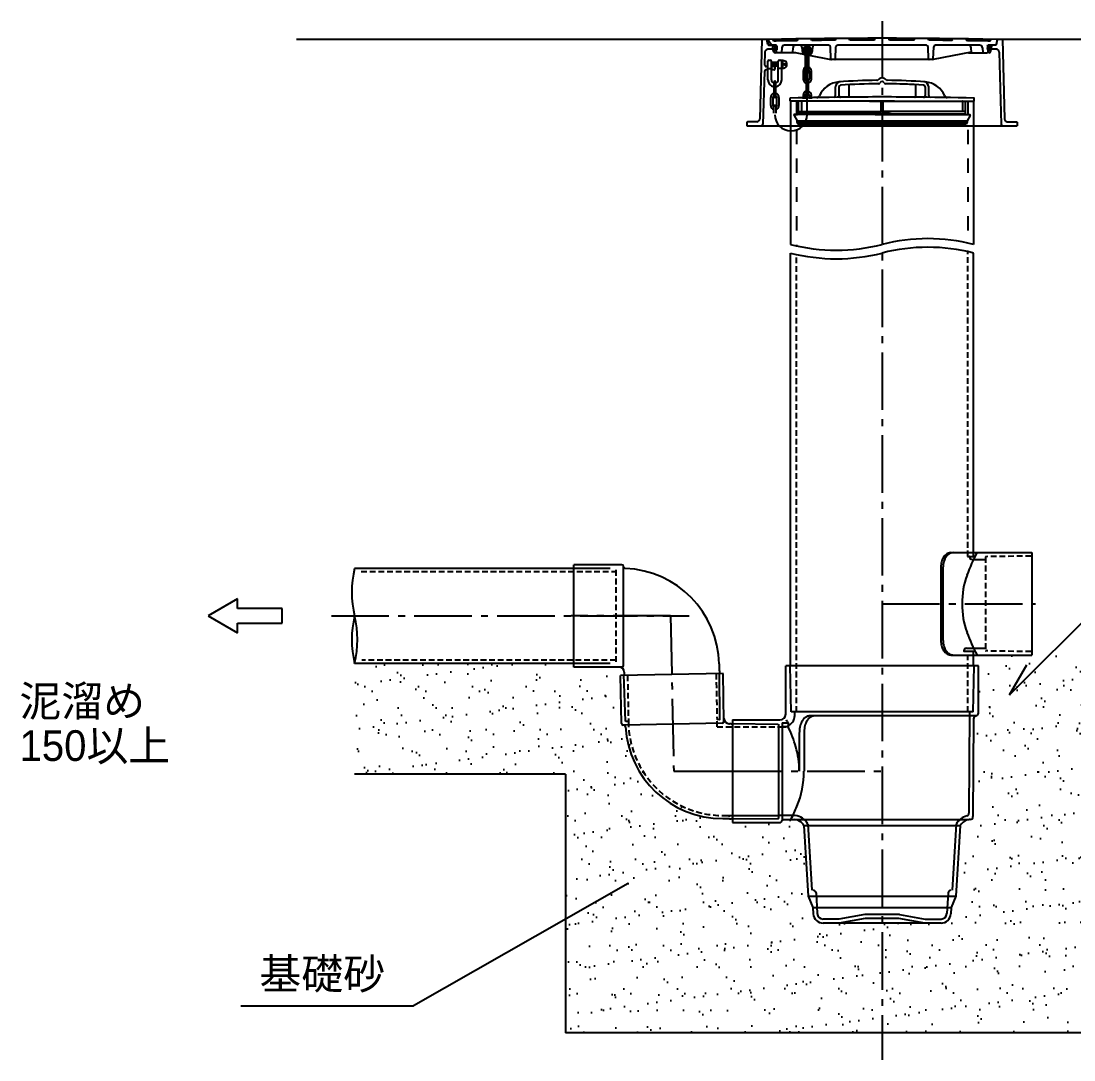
# Model space of a CAD drawing. Extents: x 443 to 1217, y -1921 to -677.
# Drawn here: x 953.3 to 1044.8, y -1742.7 to -1652.5 of the extents above; entities that cross this region are included whole.
import ezdxf
from ezdxf.enums import TextEntityAlignment as Align

# ---------------------------------------------------------------- set-up
doc = ezdxf.new("R2010")
doc.units = 0
doc.header["$MEASUREMENT"] = 0
for name, pattern in [('CENTER', [12.2, 5, -0.8, 0.6, -0.8, 5]), ('DASHED', [0.75, 0.5, -0.25]), ('DASHED1', [2.5, 1.25, -1.25])]:
    doc.linetypes.add(name, pattern=pattern)
for name, color, linetype in [('91引出線、表', 7, 'CONTINUOUS'), ('92設備記述', 3, 'CONTINUOUS'), ('cslayer', 7, 'CONTINUOUS'), ('CSLAYER241', 7, 'CONTINUOUS')]:
    doc.layers.add(name, color=color, linetype=linetype)
doc.styles.add('ｽﾀｲﾙ2', font='MS PGothic.ttf')

msp = doc.modelspace()

# ---------------------------------------------------------------- hatches: boundary and pattern name
at = {"layer": 'cslayer'}
h = msp.add_hatch(dxfattribs=at)
h.set_pattern_fill('AR-SAND', color=256, scale=1.5, style=0)
h.set_pattern_definition([(37.5, (3811.674, -5271.846), (-0.09449, 2.8902357), [0, -2.28, 0, -2.55, 0, -2.4375]), (7.5, (3811.674, -5271.846), (2.654665, 4.233219), [0, -1.23, 0, -2.055, 0, -0.7875]), (327.5, (3809.829, -5271.846), (4.6712128, 0.0084886), [0, -0.75, 0, -2.7, 0, -3.525]), (317.5, (3809.829, -5271.846), (4.50919, 1.3165133), [0, -0.375, 0, -1.77, 0, -2.025])])
h.paths.add_polyline_path([(1048.152, -1717.903), (1073.985, -1717.903), (1073.985, -1707.553), (1036.402, -1707.553), (1036.402, -1708.5), (1036.527, -1708.5), (1036.527, -1712.6, -0.267949), (1036.402, -1712.817), (1036.402, -1722.466), (1034.915, -1722.864), (1034.915, -1730.619), (1033.863, -1730.619, -0.191061), (1033.28, -1730.85), (1028.152, -1730.85), (1028.152, -1740.403), (1048.152, -1740.403)])
h.paths.add_polyline_path([(1028.152, -1740.403), (1028.152, -1730.85), (1023.023, -1730.85, -0.396665), (1022.174, -1730.051), (1022.141, -1729.5), (1021.73, -1728.5), (1021.357, -1722.357, 0.211654), (1020.576, -1721.85), (1019.567, -1721.85, 0.414214), (1019.467, -1721.95, -0.414214), (1019.317, -1722.1), (1015.152, -1722.1), (1015.152, -1721.5), (1014.314, -1721.5, -0.401968), (1006.121, -1713.644), (1005.701, -1713.653), (1005.669, -1713.653, -0.414365), (1005.516, -1713.507), (1005.431, -1709.342), (1005.729, -1709.336), (1005.726, -1709.236), (1005.734, -1709.236), (1005.731, -1709.086), (1005.751, -1709.086), (1005.75, -1709.044, 0.408189), (1005.301, -1708.603), (1001.377, -1708.603), (1001.377, -1708.278), (982.318, -1708.278), (982.318, -1717.903), (1000.652, -1717.903), (1000.652, -1740.403)])

# ---------------------------------------------------------------- linework, layer by layer
at = {"layer": '91引出線、表'}
for p, q in [((1039.238, -1711.003), (1060.451, -1689.79)), ((1039.238, -1711.003), (1040.738, -1708.405)), ((1006.081, -1727.416), (987.425, -1738.051)), ((972.425, -1738.051), (987.425, -1738.051))]:
    msp.add_line(p, q, dxfattribs=at)
at = {"layer": 'cslayer', "color": 8, "linetype": 'CENTER'}
for p, q in [((1028.152, -1652.454), (1028.152, -1742.747)), ((1028.152, -1703.103), (1041.495, -1703.103)), ((980.307, -1704.153), (1011.376, -1704.153)), ((1009.777, -1704.153), (1001.141, -1704.153)), ((1009.777, -1704.153), (1010.052, -1717.65)), ((1010.052, -1717.65), (1019.461, -1717.65)), ((1014.446, -1717.65), (1028.152, -1717.65))]:
    msp.add_line(p, q, dxfattribs=at)
at = {"layer": 'cslayer', "color": 7, "linetype": 'Continuous'}
for p, q in [((1017.702, -1654.053), (977.281, -1654.053)), ((1077.668, -1654.053), (1038.602, -1654.053)), ((1020.202, -1659.403), (1020.202, -1671.865)), ((1036.102, -1659.403), (1036.102, -1671.865)), ((1004.516, -1700.028), (982.318, -1700.028)), ((1004.516, -1708.278), (982.318, -1708.278)), ((1000.652, -1717.903), (982.318, -1717.903)), ((1000.652, -1717.903), (1000.652, -1740.403)), ((1048.152, -1740.403), (1000.652, -1740.403))]:
    msp.add_line(p, q, dxfattribs=at)
at = {"layer": 'cslayer', "color": 8, "linetype": 'Continuous'}
for p, q in [((1024.102, -1658.931), (1024.102, -1658.184)), ((1024.402, -1658.184), (1024.402, -1658.924)), ((1025.252, -1658.035), (1025.252, -1659.016)), ((1031.052, -1658.035), (1031.052, -1659.016)), ((1031.902, -1658.184), (1031.902, -1658.924)), ((1032.202, -1658.931), (1032.202, -1658.184)), ((1020.152, -1659.378), (1020.152, -1659.178)), ((1029.239, -1659.403), (1020.177, -1659.403)), ((1020.902, -1660.528), (1020.902, -1659.403)), ((1021.152, -1659.428), (1021.152, -1660.278)), ((1027.064, -1659.403), (1036.127, -1659.403)), ((1028.077, -1660.253), (1028.077, -1659.453)), ((1028.227, -1659.453), (1028.227, -1660.253)), ((1035.152, -1659.428), (1035.152, -1660.278)), ((1035.402, -1660.528), (1035.402, -1659.403)), ((1036.152, -1659.378), (1036.152, -1659.178)), ((1020.927, -1660.303), (1028.027, -1660.303)), ((1028.277, -1660.303), (1028.938, -1660.303)), ((1035.377, -1660.303), (1028.277, -1660.303)), ((1020.508, -1660.675), (1020.762, -1661.116)), ((1028.76, -1660.566), (1020.529, -1660.566)), ((1028.261, -1661.153), (1020.752, -1661.153)), ((1020.752, -1661.153), (1020.752, -1661.253)), ((1020.752, -1661.253), (1020.838, -1661.403)), ((1020.752, -1661.253), (1028.152, -1661.253)), ((1020.805, -1661.141), (1028.278, -1661.141)), ((1020.838, -1661.403), (1035.465, -1661.403)), ((1035.465, -1661.403), (1020.838, -1661.403)), ((1028.789, -1660.528), (1020.902, -1660.528)), ((1020.902, -1660.528), (1020.927, -1660.553)), ((1020.927, -1660.553), (1028.772, -1660.553)), ((1027.514, -1660.528), (1035.402, -1660.528)), ((1035.377, -1660.553), (1027.532, -1660.553)), ((1027.543, -1660.566), (1035.774, -1660.566)), ((1035.498, -1661.141), (1028.025, -1661.141)), ((1028.042, -1661.153), (1035.552, -1661.153)), ((1035.552, -1661.253), (1028.152, -1661.253)), ((1035.402, -1660.528), (1035.377, -1660.553)), ((1035.552, -1661.253), (1035.465, -1661.403)), ((1035.795, -1660.675), (1035.541, -1661.116)), ((1035.552, -1661.153), (1035.552, -1661.253))]:
    msp.add_line(p, q, dxfattribs=at)
at = {"layer": 'cslayer', "color": 7, "linetype": 'DASHED1'}
for p, q in [((1020.702, -1659.403), (1020.702, -1671.985)), ((1035.602, -1659.403), (1035.602, -1671.746))]:
    msp.add_line(p, q, dxfattribs=at)
at = {"layer": 'cslayer'}
for p, q in [((1020.202, -1708.5), (1020.202, -1672.614)), ((1036.102, -1698.703), (1036.102, -1672.614)), ((1033.643, -1698.879), (1033.581, -1698.946)), ((1033.709, -1698.821), (1033.643, -1698.879)), ((1033.778, -1698.77), (1033.709, -1698.821)), ((1033.837, -1698.879), (1033.775, -1698.946)), ((1033.85, -1698.729), (1033.778, -1698.77)), ((1033.903, -1698.821), (1033.837, -1698.879)), ((1033.924, -1698.696), (1033.85, -1698.729)), ((1033.972, -1698.77), (1033.903, -1698.821)), ((1034.001, -1698.672), (1033.924, -1698.696)), ((1034.044, -1698.729), (1033.972, -1698.77)), ((1034.078, -1698.658), (1034.001, -1698.672)), ((1034.119, -1698.696), (1034.044, -1698.729)), ((1034.156, -1698.653), (1034.078, -1698.658)), ((1034.195, -1698.672), (1034.119, -1698.696)), ((1034.156, -1698.653), (1041.152, -1698.653)), ((1034.273, -1698.658), (1034.195, -1698.672)), ((1034.351, -1698.653), (1034.273, -1698.658)), ((1036.102, -1698.953), (1036.102, -1698.653)), ((1041.152, -1698.901), (1041.102, -1698.952)), ((1041.152, -1698.653), (1041.152, -1707.553)), ((1001.377, -1708.603), (1001.377, -1699.703)), ((1005.542, -1699.703), (1001.377, -1699.703)), ((1033.265, -1699.794), (1033.262, -1699.903)), ((1033.275, -1699.686), (1033.265, -1699.794)), ((1033.292, -1699.58), (1033.275, -1699.686)), ((1033.316, -1699.476), (1033.292, -1699.58)), ((1033.346, -1699.375), (1033.316, -1699.476)), ((1033.382, -1699.278), (1033.346, -1699.375)), ((1033.423, -1699.186), (1033.382, -1699.278)), ((1033.471, -1699.1), (1033.423, -1699.186)), ((1033.458, -1699.794), (1033.455, -1699.903)), ((1033.468, -1699.686), (1033.458, -1699.794)), ((1033.485, -1699.58), (1033.468, -1699.686)), ((1033.524, -1699.019), (1033.471, -1699.1)), ((1033.509, -1699.476), (1033.485, -1699.58)), ((1033.539, -1699.375), (1033.509, -1699.476)), ((1033.581, -1698.946), (1033.524, -1699.019)), ((1033.575, -1699.278), (1033.539, -1699.375)), ((1033.617, -1699.186), (1033.575, -1699.278)), ((1033.664, -1699.1), (1033.617, -1699.186)), ((1033.717, -1699.019), (1033.664, -1699.1)), ((1033.775, -1698.946), (1033.717, -1699.019)), ((1035.577, -1698.978), (1036.077, -1698.978)), ((1035.771, -1698.978), (1036.077, -1698.978)), ((1035.996, -1699.253), (1037.127, -1699.253)), ((1005.692, -1699.884), (1005.692, -1699.853)), ((1005.692, -1708.453), (1005.692, -1699.884)), ((1033.262, -1699.903), (1033.262, -1706.303)), ((1033.455, -1706.303), (1033.455, -1699.903)), ((972.155, -1702.668), (969.584, -1704.153)), ((972.155, -1703.51), (972.155, -1702.668)), ((969.584, -1704.153), (972.155, -1705.637)), ((976.012, -1703.51), (972.155, -1703.51)), ((976.012, -1704.796), (976.012, -1703.51)), ((972.155, -1705.637), (972.155, -1704.796)), ((972.155, -1704.796), (976.012, -1704.796)), ((1033.262, -1706.303), (1033.265, -1706.412)), ((1033.265, -1706.412), (1033.275, -1706.52)), ((1033.275, -1706.52), (1033.292, -1706.627)), ((1033.292, -1706.627), (1033.316, -1706.731)), ((1033.316, -1706.731), (1033.346, -1706.832)), ((1033.346, -1706.832), (1033.382, -1706.928)), ((1033.382, -1706.928), (1033.423, -1707.02)), ((1033.423, -1707.02), (1033.471, -1707.107)), ((1033.455, -1706.303), (1033.458, -1706.412)), ((1033.458, -1706.412), (1033.468, -1706.52)), ((1033.468, -1706.52), (1033.485, -1706.627)), ((1033.471, -1707.107), (1033.524, -1707.187)), ((1033.485, -1706.627), (1033.509, -1706.731)), ((1033.509, -1706.731), (1033.539, -1706.832)), ((1033.539, -1706.832), (1033.575, -1706.928)), ((1033.575, -1706.928), (1033.617, -1707.02)), ((1033.617, -1707.02), (1033.664, -1707.107)), ((1033.664, -1707.107), (1033.717, -1707.187)), ((1035.502, -1706.953), (1037.127, -1706.953)), ((1033.524, -1707.187), (1033.581, -1707.261)), ((1033.581, -1707.261), (1033.643, -1707.327)), ((1033.643, -1707.327), (1033.709, -1707.386)), ((1033.709, -1707.386), (1033.778, -1707.436)), ((1033.717, -1707.187), (1033.775, -1707.261)), ((1033.775, -1707.261), (1033.837, -1707.327)), ((1033.778, -1707.436), (1033.85, -1707.478)), ((1033.837, -1707.327), (1033.903, -1707.386)), ((1033.85, -1707.478), (1033.924, -1707.511)), ((1033.903, -1707.386), (1033.972, -1707.436)), ((1033.924, -1707.511), (1034.001, -1707.534)), ((1033.972, -1707.436), (1034.044, -1707.478)), ((1034.001, -1707.534), (1034.078, -1707.549)), ((1034.044, -1707.478), (1034.119, -1707.511)), ((1034.078, -1707.549), (1034.156, -1707.553)), ((1034.119, -1707.511), (1034.195, -1707.534)), ((1034.156, -1707.553), (1041.152, -1707.553)), ((1034.195, -1707.534), (1034.273, -1707.549)), ((1034.273, -1707.549), (1034.351, -1707.553)), ((1035.277, -1707.228), (1036.077, -1707.228)), ((1036.102, -1707.553), (1036.102, -1707.253)), ((1036.102, -1708.5), (1036.102, -1707.553)), ((1041.152, -1707.306), (1041.102, -1707.255)), ((1005.545, -1708.603), (1001.377, -1708.603)), ((1013.988, -1708.33), (1014, -1708.918)), ((1014.02, -1708.917), (1014, -1708.918)), ((1014.02, -1708.917), (1014.023, -1709.067)), ((1036.527, -1708.5), (1019.777, -1708.5)), ((1019.777, -1712.7), (1019.777, -1708.5)), ((1020.247, -1712.5), (1020.157, -1708.5)), ((1036.057, -1712.5), (1036.147, -1708.5)), ((1036.527, -1712.6), (1036.527, -1708.5)), ((1014.33, -1709.161), (1005.431, -1709.342)), ((1005.516, -1713.507), (1005.431, -1709.342)), ((1005.726, -1709.236), (1005.754, -1709.236)), ((1005.865, -1713.31), (1005.726, -1709.236)), ((1005.731, -1709.086), (1005.751, -1709.086)), ((1005.731, -1709.086), (1005.734, -1709.236)), ((1005.75, -1709.044), (1005.751, -1709.086)), ((1014.023, -1709.067), (1014.003, -1709.068)), ((1014.058, -1713.143), (1014.033, -1709.217)), ((1014.415, -1713.328), (1014.33, -1709.161)), ((1036.057, -1712.5), (1020.247, -1712.5)), ((1020.552, -1712.5), (1020.554, -1712.885)), ((1035.752, -1712.5), (1035.703, -1721.298)), ((1014.268, -1713.478), (1005.701, -1713.653)), ((1005.888, -1713.334), (1005.837, -1713.285)), ((1006.114, -1713.329), (1005.89, -1713.334)), ((1014.034, -1713.168), (1013.811, -1713.173)), ((1014.859, -1713.525), (1014.902, -1713.525)), ((1014.902, -1713.505), (1014.902, -1713.525)), ((1014.902, -1713.505), (1015.052, -1713.505)), ((1015.052, -1713.505), (1015.052, -1713.525)), ((1015.052, -1713.525), (1015.152, -1713.525)), ((1015.152, -1713.2), (1015.152, -1722.1)), ((1015.152, -1713.2), (1019.277, -1713.2)), ((1015.152, -1713.498), (1019.127, -1713.552)), ((1015.152, -1713.525), (1015.152, -1721.775)), ((1019.467, -1713.461), (1019.467, -1721.95)), ((1019.467, -1713.461), (1019.988, -1713.461)), ((1019.988, -1713.461), (1019.988, -1713.786)), ((1021.117, -1713.49), (1021.076, -1713.6)), ((1021.163, -1713.386), (1021.117, -1713.49)), ((1021.214, -1713.289), (1021.163, -1713.386)), ((1021.269, -1713.201), (1021.214, -1713.289)), ((1021.329, -1713.121), (1021.269, -1713.201)), ((1021.392, -1713.051), (1021.329, -1713.121)), ((1021.459, -1712.991), (1021.392, -1713.051)), ((1021.529, -1712.941), (1021.459, -1712.991)), ((1021.524, -1713.49), (1021.483, -1713.6)), ((1021.57, -1713.386), (1021.524, -1713.49)), ((1021.601, -1712.901), (1021.529, -1712.941)), ((1021.621, -1713.289), (1021.57, -1713.386)), ((1021.674, -1712.873), (1021.601, -1712.901)), ((1021.676, -1713.201), (1021.621, -1713.289)), ((1021.749, -1712.856), (1021.674, -1712.873)), ((1021.736, -1713.121), (1021.676, -1713.201)), ((1021.799, -1713.051), (1021.736, -1713.121)), ((1021.824, -1712.85), (1021.749, -1712.856)), ((1021.866, -1712.991), (1021.799, -1713.051)), ((1036.312, -1712.85), (1021.824, -1712.85)), ((1021.936, -1712.941), (1021.866, -1712.991)), ((1022.008, -1712.901), (1021.936, -1712.941)), ((1022.081, -1712.873), (1022.008, -1712.901)), ((1022.156, -1712.856), (1022.081, -1712.873)), ((1022.231, -1712.85), (1022.156, -1712.856)), ((1036.098, -1713.094), (1036.051, -1721.601)), ((1005.701, -1713.653), (1005.669, -1713.653)), ((1019.152, -1713.577), (1019.152, -1721.748)), ((1019.177, -1713.8), (1019.644, -1713.8)), ((1019.988, -1713.786), (1019.467, -1713.786)), ((1020.964, -1714.219), (1020.961, -1714.35)), ((1020.961, -1714.35), (1020.961, -1717.65)), ((1020.974, -1714.09), (1020.964, -1714.219)), ((1020.99, -1713.962), (1020.974, -1714.09)), ((1021.013, -1713.837), (1020.99, -1713.962)), ((1021.042, -1713.716), (1021.013, -1713.837)), ((1021.076, -1713.6), (1021.042, -1713.716)), ((1021.371, -1714.219), (1021.368, -1714.35)), ((1021.368, -1714.35), (1021.368, -1717.65)), ((1021.381, -1714.09), (1021.371, -1714.219)), ((1021.397, -1713.962), (1021.381, -1714.09)), ((1021.42, -1713.837), (1021.397, -1713.962)), ((1021.449, -1713.716), (1021.42, -1713.837)), ((1021.483, -1713.6), (1021.449, -1713.716)), ((1014.314, -1721.5), (1015.152, -1721.5)), ((1014.314, -1721.775), (1014.902, -1721.775)), ((1014.902, -1721.795), (1014.902, -1721.775)), ((1015.052, -1721.795), (1015.052, -1721.775)), ((1015.052, -1721.775), (1015.152, -1721.775)), ((1015.152, -1721.5), (1019.152, -1721.5)), ((1015.152, -1721.803), (1019.152, -1721.748)), ((1019.102, -1721.775), (1019.152, -1721.725)), ((1020.602, -1721.5), (1019.152, -1721.5)), ((1014.902, -1721.795), (1015.052, -1721.795)), ((1015.152, -1722.1), (1019.317, -1722.1)), ((1019.567, -1721.85), (1035.728, -1721.85)), ((1021.357, -1722.357), (1021.73, -1728.5)), ((1021.357, -1722.357), (1034.946, -1722.357)), ((1021.702, -1722.25), (1022.05, -1728)), ((1034.602, -1722.25), (1034.253, -1728)), ((1034.946, -1722.357), (1034.573, -1728.5)), ((1035.801, -1721.85), (1035.728, -1721.85)), ((1021.73, -1728.5), (1022.141, -1729.5)), ((1021.73, -1728.5), (1034.573, -1728.5)), ((1022.415, -1728.235), (1022.524, -1730.03)), ((1033.888, -1728.235), (1033.779, -1730.03)), ((1034.573, -1728.5), (1034.162, -1729.5)), ((1022.141, -1729.5), (1022.174, -1730.051)), ((1022.141, -1729.5), (1034.162, -1729.5)), ((1034.162, -1729.5), (1034.129, -1730.051)), ((1024.402, -1730.5), (1023.023, -1730.5)), ((1033.28, -1730.85), (1023.023, -1730.85)), ((1026.652, -1730.1), (1024.402, -1730.5)), ((1026.682, -1730.45), (1024.432, -1730.85)), ((1029.652, -1730.1), (1026.652, -1730.1)), ((1029.621, -1730.45), (1026.682, -1730.45)), ((1031.871, -1730.85), (1029.621, -1730.45)), ((1029.652, -1730.1), (1031.902, -1730.5)), ((1031.902, -1730.5), (1033.28, -1730.5))]:
    msp.add_line(p, q, dxfattribs=at)
at = {"layer": 'cslayer', "color": 7, "linetype": 'DASHED'}
for p, q in [((1020.702, -1712.5), (1020.702, -1672.733)), ((1035.602, -1698.978), (1035.602, -1672.495)), ((1037.152, -1699.031), (1037.152, -1707.176)), ((1041.102, -1698.952), (1037.176, -1699.006)), ((982.889, -1700.303), (1005.016, -1700.303)), ((1005.016, -1700.162), (1005.016, -1708.144)), ((1005.016, -1708.003), (982.958, -1708.003)), ((1035.602, -1712.5), (1035.602, -1707.228)), ((1041.102, -1707.255), (1037.176, -1707.201)), ((1006.031, -1709.33), (1006.113, -1713.329)), ((1013.73, -1709.173), (1013.811, -1713.173)), ((1013.824, -1713.8), (1013.811, -1713.173)), ((1013.824, -1713.8), (1019.152, -1713.8))]:
    msp.add_line(p, q, dxfattribs=at)
at = {"layer": 'cslayer', "color": 8, "linetype": 'Continuous'}
for centre, radius, start, end in [((1024.547, -1659.738), 2, 94.27957, 156.85368), ((1024.552, -1658.184), 0.45, 94.14131, 180), ((1028.152, -1707.903), 50.3, 90.51043, 94.27957), ((1027.703, -1657.505), 0.1, 270.51043, 318.44541), ((1028.152, -1657.903), 0.5, 41.55459, 138.44541), ((1028.152, -1657.903), 0.2, 25.19588, 154.80412), ((1028.601, -1657.505), 0.1, 221.55459, 269.48957), ((1028.152, -1707.903), 50.3, 85.72043, 89.48957), ((1028.152, -1707.903), 50.3, 85.72043, 89.48957), ((1031.752, -1658.184), 0.45, 0, 85.85869), ((1031.756, -1659.738), 2, 23.14632, 85.72043), ((1024.552, -1658.184), 0.15, 94.14131, 180), ((1028.152, -1707.903), 50, 90.36183, 94.14131), ((1025.302, -1658.035), 0.05, 93.27091, 180), ((1027.835, -1657.754), 0.15, 270.36183, 334.80412), ((1028.468, -1657.754), 0.15, 205.19588, 269.63818), ((1028.152, -1707.903), 50, 86.72909, 89.67621), ((1028.152, -1707.903), 50, 85.85869, 89.63817), ((1031.002, -1658.035), 0.05, 0, 86.72909), ((1031.752, -1658.184), 0.15, 0, 85.85869), ((1020.177, -1659.178), 0.025, 91.42818, 180), ((1020.177, -1659.378), 0.025, 180, 270), ((1028.152, -1979.053), 320, 89.48978, 91.42818), ((1021.127, -1659.428), 0.025, 0, 90), ((1022.478, -1658.854), 0.25, 271.01504, 336.85368), ((1023.952, -1658.931), 0.15, 270.75168, 0.00001), ((1024.552, -1658.924), 0.15, 180, 270.64429), ((1025.302, -1659.016), 0.05, 180, 270.51022), ((1028.152, -1979.053), 320, 88.57182, 90.51022), ((1028.027, -1659.453), 0.05, 0, 90), ((1028.277, -1659.453), 0.05, 90, 180), ((1031.002, -1659.016), 0.05, 269.48978, 0), ((1031.752, -1658.924), 0.15, 269.35571, 0), ((1032.352, -1658.931), 0.15, 179.99999, 269.24832), ((1033.825, -1658.854), 0.25, 203.14632, 268.98496), ((1035.177, -1659.428), 0.025, 90, 180), ((1036.127, -1659.178), 0.025, 0, 88.57182), ((1036.127, -1659.378), 0.025, 270, 0), ((1020.927, -1660.328), 0.025, 90, 180), ((1021.127, -1660.278), 0.025, 270, 0), ((1028.027, -1660.253), 0.05, 270, 0), ((1028.277, -1660.253), 0.05, 180, 270), ((1035.177, -1660.278), 0.025, 180, 270), ((1035.377, -1660.328), 0.025, 0, 90), ((1020.581, -1660.633), 0.085, 128.13015, 210), ((1020.805, -1661.091), 0.05, 210, 270), ((1021.127, -1660.578), 0.025, 30, 90), ((1021.127, -1661.128), 0.025, 270, 330), ((1035.177, -1660.578), 0.025, 90, 150), ((1035.177, -1661.128), 0.025, 210, 270), ((1035.498, -1661.091), 0.05, 270, 330), ((1035.722, -1660.633), 0.085, 330, 51.86985)]:
    msp.add_arc(centre, radius, start, end, dxfattribs=at)
at = {"layer": 'cslayer', "color": 7, "linetype": 'Continuous'}
for centre, radius, start, end in [((1032.127, -1687.416), 16.051, 75.66127, 104.33873), ((1024.177, -1656.315), 16.051, 255.66127, 284.33873), ((1032.127, -1688.165), 16.051, 75.66127, 104.33873), ((1024.177, -1657.063), 16.051, 255.66127, 284.33873), ((990.701, -1702.09), 8.633, 166.17755, 193.82245), ((990.701, -1706.215), 8.633, 166.17755, 193.82245), ((973.935, -1706.215), 8.633, 346.17755, 13.82245)]:
    msp.add_arc(centre, radius, start, end, dxfattribs=at)
at = {"layer": 'cslayer'}
for centre, radius, start, end in [((1048.583, -1705.26), 13.858, 151.52577, 160.36161), ((1005.542, -1699.853), 0.15, 0, 90), ((1035.771, -1699.003), 0.025, 90, 180), ((1035.996, -1699.003), 0.25, 180, 270), ((1036.077, -1698.953), 0.025, 270, 0), ((1037.127, -1699.228), 0.025, 270, 0), ((1037.177, -1699.031), 0.025, 90.78777, 180), ((1005.842, -1699.884), 0.15, 180, 267.82513), ((1005.514, -1708.503), 8.475, 1.16667, 87.82513), ((1042.539, -1703.103), 7.44, 160.36161, 199.63839), ((1048.583, -1700.946), 13.858, 199.63839, 208.47423), ((1035.502, -1707.203), 0.25, 90, 180), ((1037.127, -1706.978), 0.025, 0, 90), ((1035.277, -1707.203), 0.025, 180, 270), ((1036.077, -1707.253), 0.025, 0, 90), ((1037.177, -1707.176), 0.025, 180, 269.21223), ((1005.301, -1709.053), 0.45, 1.16667, 90), ((1005.542, -1708.453), 0.15, 270, 0), ((1036.277, -1712.6), 0.25, 278.24518, 0), ((1005.666, -1713.504), 0.15, 181.16667, 271.16667), ((1014.033, -1713.143), 0.025, 271.16667, 0.3789), ((1014.264, -1713.328), 0.15, 271.16667, 1.16667), ((1014.859, -1713.075), 0.45, 181.16667, 270), ((1019.277, -1712.7), 0.5, 270, 0), ((1005.336, -1720.984), 16.471, 27.17788, 28.20098), ((1019.379, -1712.626), 1.25, 302.08189, 328.23641), ((1019.804, -1712.89), 0.75, 328.23641, 0.31831), ((1036.348, -1713.095), 0.25, 98.24518, 179.68169), ((1005.704, -1713.803), 0.15, 3.34153, 91.16667), ((1014.314, -1713.3), 8.475, 183.34153, 270), ((1019.644, -1713.05), 0.75, 270, 302.08189), ((1009.482, -1718.806), 11.644, 16.27026, 25.53852), ((1013.442, -1717.65), 7.518, 0, 16.27026), ((1013.356, -1717.65), 8.011, 337.50064, 0), ((1008.438, -1715.613), 13.335, 332.37968, 337.50064), ((1020.394, -1722.986), 1.5, 29.36754, 82.0587), ((1035.909, -1722.986), 1.5, 105.10766, 150.63246), ((1035.453, -1721.296), 0.25, 285.10766, 359.68169), ((1035.801, -1721.6), 0.25, 270, 359.68169), ((1019.317, -1721.95), 0.15, 270, 0), ((1019.567, -1721.95), 0.1, 90, 180), ((1020.394, -1722.986), 1.15, 33.12614, 80.92819), ((1035.909, -1722.986), 1.15, 99.07181, 146.87386), ((1022.165, -1728.25), 0.25, 3.46823, 90), ((1034.138, -1728.25), 0.25, 90, 176.53177), ((1023.023, -1730), 0.85, 183.45399, 270), ((1023.023, -1730), 0.5, 183.46823, 270), ((1033.28, -1730), 0.5, 270, 356.53177), ((1033.28, -1730), 0.85, 270, 356.53177)]:
    msp.add_arc(centre, radius, start, end, dxfattribs=at)
at = {"layer": 'cslayer', "color": 7, "linetype": 'DASHED'}
msp.add_arc((1014.314, -1713.3), 8.2, 180.20457, 270, dxfattribs=at)
at = {"layer": 'CSLAYER241', "color": 8}
for p, q in [((1017.702, -1654.053), (1017.52, -1660.96)), ((1018.152, -1654.053), (1017.702, -1654.053)), ((1018.217, -1654.504), (1018.127, -1654.053)), ((1018.152, -1654.053), (1018.242, -1654.504)), ((1018.302, -1654.178), (1018.302, -1654.05)), ((1018.752, -1654.192), (1018.702, -1654.043)), ((1019.202, -1654.033), (1019.152, -1654.183)), ((1020.402, -1654.163), (1020.352, -1654.014)), ((1020.802, -1654.157), (1020.852, -1654.007)), ((1022.052, -1654.141), (1022.002, -1653.991)), ((1022.452, -1654.136), (1022.502, -1653.985)), ((1023.702, -1654.123), (1023.652, -1653.974)), ((1024.102, -1654.12), (1024.152, -1653.969)), ((1025.352, -1654.111), (1025.302, -1653.961)), ((1025.752, -1654.109), (1025.802, -1653.959)), ((1027.002, -1654.105), (1026.952, -1653.955)), ((1027.502, -1654.104), (1027.552, -1653.954)), ((1028.802, -1654.104), (1028.752, -1653.954)), ((1029.302, -1654.105), (1029.352, -1653.955)), ((1030.552, -1654.109), (1030.502, -1653.959)), ((1030.952, -1654.111), (1031.002, -1653.961)), ((1032.202, -1654.12), (1032.152, -1653.969)), ((1032.602, -1654.123), (1032.652, -1653.974)), ((1033.852, -1654.136), (1033.802, -1653.985)), ((1034.252, -1654.141), (1034.302, -1653.991)), ((1035.502, -1654.157), (1035.452, -1654.007)), ((1035.902, -1654.163), (1035.952, -1654.014)), ((1037.102, -1654.033), (1037.152, -1654.183)), ((1037.552, -1654.192), (1037.602, -1654.043)), ((1038.152, -1654.053), (1038.061, -1654.504)), ((1038.086, -1654.504), (1038.177, -1654.053)), ((1038.602, -1654.053), (1038.152, -1654.053)), ((1038.602, -1654.053), (1038.783, -1660.96)), ((1018.667, -1654.903), (1018.196, -1654.903)), ((1018.217, -1654.504), (1018.277, -1654.553)), ((1018.302, -1654.553), (1018.242, -1654.504)), ((1018.277, -1654.553), (1018.952, -1654.553)), ((1018.302, -1654.178), (1018.577, -1654.553)), ((1018.952, -1654.553), (1018.302, -1654.553)), ((1018.632, -1654.854), (1018.577, -1654.903)), ((1018.647, -1654.603), (1018.597, -1654.553)), ((1018.742, -1655.115), (1018.629, -1654.803)), ((1018.629, -1654.803), (1018.832, -1654.803)), ((1018.632, -1654.854), (1018.647, -1654.703)), ((1018.647, -1654.603), (1018.647, -1654.703)), ((1018.784, -1655.028), (1018.679, -1654.803)), ((1018.832, -1654.563), (1018.832, -1655.018)), ((1018.832, -1654.563), (1018.924, -1654.563)), ((1019.002, -1654.853), (1018.924, -1654.563)), ((1019.002, -1654.603), (1018.952, -1654.553)), ((1019.002, -1654.953), (1018.952, -1654.953)), ((1018.952, -1654.953), (1018.952, -1655.163)), ((1018.962, -1654.953), (1018.962, -1655.153)), ((1019.002, -1654.953), (1018.962, -1654.953)), ((1019.002, -1654.603), (1019.002, -1654.953)), ((1019.002, -1654.853), (1019.002, -1654.953)), ((1019.434, -1654.784), (1019.402, -1655.203)), ((1023.514, -1654.553), (1019.683, -1654.553)), ((1020.394, -1655.182), (1020.414, -1654.791)), ((1021.172, -1654.69), (1021.203, -1655.043)), ((1021.252, -1655.003), (1022.052, -1655.003)), ((1021.502, -1655.292), (1021.502, -1654.715)), ((1021.652, -1660.591), (1021.652, -1654.628)), ((1021.802, -1655.292), (1021.802, -1654.715)), ((1022.1, -1655.043), (1022.131, -1654.69)), ((1023.7, -1655.755), (1023.657, -1654.697)), ((1024.104, -1655.755), (1024.146, -1654.697)), ((1032.014, -1654.553), (1024.29, -1654.553)), ((1032.2, -1655.755), (1032.157, -1654.697)), ((1032.604, -1655.755), (1032.646, -1654.697)), ((1036.62, -1654.553), (1032.79, -1654.553)), ((1035.909, -1655.182), (1035.89, -1654.791)), ((1036.869, -1654.784), (1036.902, -1655.203)), ((1037.302, -1654.603), (1037.352, -1654.553)), ((1037.302, -1654.853), (1037.379, -1654.563)), ((1037.302, -1654.603), (1037.302, -1654.953)), ((1037.302, -1654.853), (1037.302, -1654.953)), ((1037.302, -1654.953), (1037.352, -1654.953)), ((1037.302, -1654.953), (1037.342, -1654.953)), ((1037.342, -1654.953), (1037.342, -1655.153)), ((1038.027, -1654.553), (1037.352, -1654.553)), ((1038.002, -1654.553), (1037.352, -1654.553)), ((1037.352, -1654.953), (1037.352, -1655.163)), ((1037.472, -1654.563), (1037.379, -1654.563)), ((1037.472, -1654.563), (1037.472, -1655.018)), ((1037.674, -1654.803), (1037.472, -1654.803)), ((1037.519, -1655.028), (1037.624, -1654.803)), ((1037.561, -1655.115), (1037.674, -1654.803)), ((1038.083, -1654.903), (1037.638, -1654.903)), ((1037.657, -1654.603), (1037.707, -1654.553)), ((1037.657, -1654.603), (1037.657, -1654.703)), ((1037.672, -1654.854), (1037.657, -1654.703)), ((1037.672, -1654.854), (1037.727, -1654.903)), ((1038.002, -1654.553), (1038.061, -1654.504)), ((1038.086, -1654.504), (1038.027, -1654.553)), ((1017.97, -1655.147), (1017.941, -1656.249)), ((1018.333, -1655.845), (1018.433, -1655.845)), ((1019.012, -1655.203), (1018.962, -1655.153)), ((1020.65, -1655.203), (1019.012, -1655.203)), ((1019.233, -1655.845), (1019.333, -1655.845)), ((1019.533, -1655.895), (1019.433, -1655.895)), ((1019.533, -1656.545), (1019.533, -1655.895)), ((1020.424, -1655.159), (1021.355, -1655.342)), ((1021.652, -1655.153), (1021.502, -1655.153)), ((1021.502, -1656.803), (1021.502, -1655.347)), ((1021.802, -1655.153), (1021.652, -1655.153)), ((1021.798, -1655.429), (1023.702, -1655.803)), ((1021.802, -1656.803), (1021.802, -1655.347)), ((1032.602, -1655.803), (1023.702, -1655.803)), ((1035.88, -1655.159), (1032.602, -1655.803)), ((1035.654, -1655.203), (1037.292, -1655.203)), ((1037.292, -1655.203), (1037.342, -1655.153)), ((1038.333, -1655.147), (1038.498, -1661.407)), ((1018.233, -1656.703), (1018.075, -1656.703)), ((1018.233, -1656.403), (1018.091, -1656.403)), ((1018.183, -1656.403), (1018.183, -1656.703)), ((1018.233, -1657.57), (1018.233, -1655.945)), ((1018.253, -1656.563), (1018.507, -1656.563)), ((1018.533, -1657.57), (1018.533, -1655.945)), ((1019.133, -1656.07), (1018.533, -1656.07)), ((1019.133, -1656.37), (1018.533, -1656.37)), ((1018.783, -1656.403), (1018.533, -1656.403)), ((1018.783, -1656.703), (1018.533, -1656.703)), ((1018.583, -1656.703), (1018.583, -1656.403)), ((1019.116, -1656.22), (1018.614, -1656.22)), ((1018.833, -1656.453), (1018.833, -1656.653)), ((1019.133, -1657.57), (1019.133, -1655.945)), ((1019.413, -1656.563), (1019.159, -1656.563)), ((1019.433, -1657.57), (1019.433, -1655.945)), ((1019.533, -1656.545), (1019.433, -1656.545)), ((1021.295, -1656.8), (1021.295, -1657.513)), ((1021.483, -1657.513), (1021.483, -1656.8)), ((1021.82, -1656.8), (1021.82, -1657.513)), ((1022.008, -1657.513), (1022.008, -1656.8)), ((1017.925, -1656.849), (1017.805, -1661.407)), ((1021.558, -1657.588), (1021.558, -1658.825)), ((1021.745, -1658.825), (1021.745, -1657.588)), ((1018.739, -1657.773), (1018.739, -1659.011)), ((1018.927, -1659.011), (1018.927, -1657.773)), ((1018.477, -1659.798), (1018.477, -1659.086)), ((1018.664, -1659.086), (1018.664, -1659.798)), ((1019.002, -1659.798), (1019.002, -1659.086)), ((1019.189, -1659.086), (1019.189, -1659.798)), ((1021.295, -1658.9), (1021.295, -1659.227)), ((1021.483, -1659.227), (1021.483, -1658.9)), ((1021.82, -1658.9), (1021.82, -1659.227)), ((1022.008, -1659.227), (1022.008, -1658.9)), ((1018.739, -1660.468), (1018.739, -1659.873)), ((1018.927, -1659.873), (1018.927, -1660.468)), ((1016.402, -1661.253), (1016.452, -1661.203)), ((1016.402, -1661.253), (1016.402, -1661.553)), ((1017.27, -1661.203), (1016.452, -1661.203)), ((1039.033, -1661.203), (1039.852, -1661.203)), ((1039.902, -1661.253), (1039.852, -1661.203)), ((1039.902, -1661.253), (1039.902, -1661.553)), ((1016.402, -1661.553), (1039.902, -1661.553))]:
    msp.add_line(p, q, dxfattribs=at)
for centre, radius in [((1021.652, -1655.003), 0.375), ((1021.652, -1655.003), 0.2), ((1021.652, -1655.003), 0.2), ((1019.708, -1656.22), 0.075)]:
    msp.add_circle(centre, radius, dxfattribs=at)
for centre, radius, start, end in [((1028.152, -2154.003), 500.05, 88.85412, 91.14588), ((1018.22, -1655.153), 0.25, 90, 178.49256), ((1028.152, -2154.003), 499.9, 90.8883, 91.07744), ((1019.683, -1654.803), 0.25, 90, 175.6013), ((1028.152, -2154.003), 499.9, 90.84245, 90.8883), ((1020.663, -1654.803), 0.25, 90, 177.10355), ((1021.023, -1654.703), 0.15, 5, 90), ((1021.652, -1655.003), 0.325, 62.51357, 117.48643), ((1028.152, -2154.003), 499.9, 90.51004, 90.69917), ((1022.28, -1654.703), 0.15, 90, 175), ((1023.507, -1654.703), 0.15, 2.29061, 90), ((1028.152, -2154.003), 499.9, 90.46419, 90.51004), ((1024.296, -1654.703), 0.15, 90, 177.70939), ((1028.152, -2154.003), 499.9, 90.13181, 90.32092), ((1028.152, -2154.003), 499.9, 90.0745, 90.13181), ((1028.152, -2154.003), 499.9, 89.86819, 89.9255), ((1028.152, -2154.003), 499.9, 89.67908, 89.86819), ((1032.007, -1654.703), 0.15, 2.29061, 90), ((1028.152, -2154.003), 499.9, 89.48996, 89.53581), ((1028.152, -2154.003), 499.9, 89.30083, 89.48996), ((1032.796, -1654.703), 0.15, 90, 177.70939), ((1028.152, -2154.003), 499.9, 89.1117, 89.15755), ((1035.64, -1654.803), 0.25, 2.89645, 90), ((1028.152, -2154.003), 499.9, 88.92256, 89.1117), ((1036.62, -1654.803), 0.25, 4.3987, 90), ((1038.083, -1655.153), 0.25, 1.50744, 90), ((1018.333, -1655.945), 0.1, 90, 180), ((1018.433, -1655.945), 0.1, 0, 90), ((1018.883, -1655.063), 0.15, 200, 270), ((1018.807, -1655.018), 0.025, 205, 0), ((1018.902, -1655.163), 0.05, 270, 0), ((1019.233, -1655.945), 0.1, 90, 180), ((1019.333, -1655.945), 0.1, 0, 90), ((1019.557, -1656.22), 0.326, 265.75781, 94.24219), ((1020.419, -1655.183), 0.025, 78.87777, 177.10355), ((1021.652, -1655.003), 0.45, 185, 355), ((1021.652, -1655.003), 0.325, 242.51357, 297.48643), ((1023.75, -1655.753), 0.05, 182.29061, 270), ((1024.054, -1655.753), 0.05, 270, 357.70939), ((1032.25, -1655.753), 0.05, 182.29061, 270), ((1032.554, -1655.753), 0.05, 270, 357.70939), ((1035.884, -1655.183), 0.025, 2.89645, 101.12223), ((1037.402, -1655.163), 0.05, 180, 270), ((1037.42, -1655.063), 0.15, 270, 340), ((1037.497, -1655.018), 0.025, 180, 335), ((1018.075, -1656.853), 0.15, 90, 178.49256), ((1018.091, -1656.253), 0.15, 178.49256, 270), ((1018.783, -1656.453), 0.05, 0, 90), ((1018.783, -1656.653), 0.05, 270, 0), ((1021.652, -1656.8), 0.356, 114.90106, 180), ((1021.652, -1656.8), 0.169, 152.73396, 180), ((1021.652, -1656.803), 0.15, 180, 0), ((1021.652, -1656.8), 0.356, 0, 65.09894), ((1021.652, -1656.8), 0.169, 0, 27.26604), ((1018.833, -1657.57), 0.6, 180, 260.40593), ((1018.833, -1657.57), 0.3, 180, 250.52878), ((1018.833, -1657.773), 0.0938, 0, 180), ((1018.833, -1657.57), 0.3, 289.47122, 0), ((1018.833, -1657.57), 0.6, 279.59407, 0), ((1021.652, -1657.513), 0.356, 180, 254.74248), ((1021.652, -1657.513), 0.169, 180, 236.25101), ((1021.652, -1657.588), 0.0938, 0, 180), ((1021.652, -1657.513), 0.356, 285.25752, 0), ((1021.652, -1657.513), 0.169, 303.74899, 0), ((1021.652, -1658.9), 0.356, 105.25752, 180), ((1021.652, -1658.9), 0.356, 0, 74.74248), ((1018.833, -1659.086), 0.356, 105.25752, 180), ((1018.833, -1659.086), 0.169, 123.74899, 180), ((1018.833, -1659.011), 0.0938, 180, 0), ((1018.833, -1659.086), 0.356, 0, 74.74248), ((1018.833, -1659.086), 0.169, 0, 56.25101), ((1021.652, -1658.9), 0.169, 123.74899, 180), ((1021.652, -1658.825), 0.0938, 180, 0), ((1021.652, -1658.9), 0.169, 0, 56.25101), ((1018.833, -1659.798), 0.356, 180, 254.74248), ((1018.833, -1659.798), 0.169, 180, 236.25101), ((1018.833, -1659.873), 0.0938, 0, 180), ((1018.833, -1659.798), 0.356, 285.25752, 0), ((1018.833, -1659.798), 0.169, 303.74899, 0), ((1017.27, -1660.953), 0.25, 270, 358.49256), ((1017.655, -1661.403), 0.15, 270, 358.49256), ((1020.242, -1660.591), 1.409, 180, 0), ((1038.648, -1661.403), 0.15, 181.50744, 270), ((1039.033, -1660.953), 0.25, 181.50744, 270)]:
    msp.add_arc(centre, radius, start, end, dxfattribs=at)

# ---------------------------------------------------------------- texts
at = {"layer": '92設備記述', "color": 7, "style": 'ｽﾀｲﾙ2'}
for s, p in [('泥溜め', (953.198, -1713.686)), ('150以上', (953.198, -1717.56)), (' 基礎砂', (973.078, -1737.399))]:
    msp.add_text(s, height=2.6675, dxfattribs=at).set_placement(p, align=Align.BOTTOM_LEFT)

doc.saveas('drawing.dxf')
